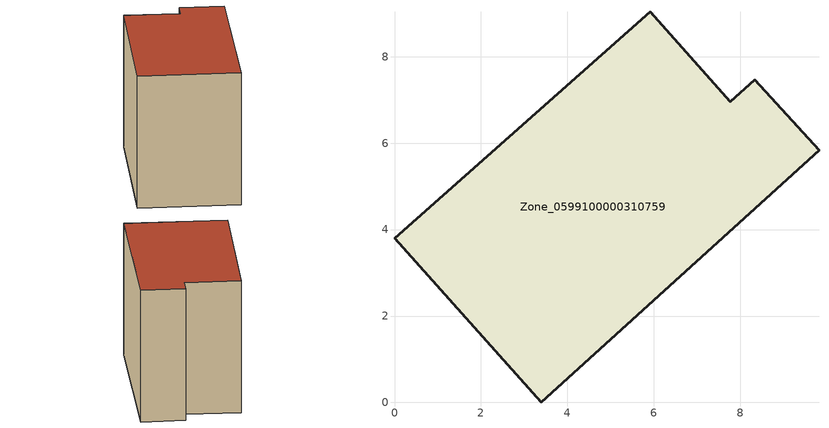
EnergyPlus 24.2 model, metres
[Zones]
Zone_0599100000310759
 floor ground (C_G): 3.39,0 0,3.8 5.91,9.04 7.77,6.96 8.34,7.47 9.82,5.84 z0
 wall outside (C_F): 3.39,0 9.82,5.84 8.34,7.47 7.77,6.96 5.91,9.04 0,3.8 3.39,0 z0:6.95
 roof outside (C_R): 0,3.8 3.39,0 9.82,5.84 8.34,7.47 7.77,6.96 5.91,9.04 z6.95
[BUILDING]
Pand.0599100000310759: North Axis=0; Terrain=City; Loads Convergence Tolerance Value=0.04; Temperature Convergence Tolerance Value=0.4; Solar Distribution=FullExterior; Maximum Number of Warmup Days=25; Minimum Number of Warmup Days=1
[Site:Location]
Rotterdam.The.Hague.AP_ZH_NLD Design_Conditions: Latitude=51.96; Longitude=4.45; Time Zone=1; Elevation=-4.5
[SITE:GROUNDTEMPERATURE:BUILDINGSURFACE]
18, 18, 18, 18, 18, 18, 18, 18, 18, 18, 18, 18
[MATERIAL] Thermal Absorptance=0.9; Solar Absorptance=0.7; Visible Absorptance=0.7
Name | Roughness | Thickness | Conductivity | Density | Specific Heat
G.TI.1946 | MediumSmooth | 0.15 | 1 | 540 | 1210
F.TI.1946 | Rough | 0.3 | 0.857143 | 1920 | 840
R.TI.1946 | MediumRough | 0.2 | 0.1 | 1500 | 1000
[CONSTRUCTION]
C_G: G.TI.1946
C_F: F.TI.1946
C_R: R.TI.1946
[ZONE]
Zone_0599100000310759: Type=1; Multiplier=1; Ceiling Height=Autocalculate; Volume=Autocalculate; Floor Area=autocalculate; Part of Total Floor Area=Yes
[ZONEINFILTRATION:DESIGNFLOWRATE]
Infil_Zone_0599100000310759: Zone or ZoneList or Space or SpaceList=Zone_0599100000310759; Schedule=AlwaysOn; Design Flow Rate Calculation Method=Flow/Area; Flow Rate per Floor Area=0.003; Constant Term Coefficient=1; Temperature Term Coefficient=0; Velocity Term Coefficient=0; Velocity Squared Term Coefficient=0
[HVACTEMPLATE:ZONE:IDEALLOADSAIRSYSTEM]
Zone_0599100000310759: Maximum Heating Supply Air Temperature=50; Minimum Cooling Supply Air Temperature=13; Maximum Heating Supply Air Humidity Ratio=0.0156; Minimum Cooling Supply Air Humidity Ratio=0.0077; Heating Limit=NoLimit; Cooling Limit=NoLimit; Dehumidification Control Type=ConstantSensibleHeatRatio; Cooling Sensible Heat Ratio=0.7; Dehumidification Setpoint=60; Humidification Control Type=None; Humidification Setpoint=30; Outdoor Air Method=None; Outdoor Air Flow Rate per Person=0.00944; Outdoor Air Flow Rate per Zone Floor Area=0; Outdoor Air Flow Rate per Zone=0; Demand Controlled Ventilation Type=None; Outdoor Air Economizer Type=NoEconomizer; Heat Recovery Type=None; Sensible Heat Recovery Effectiveness=0.7; Latent Heat Recovery Effectiveness=0.65
[ZONECONTROL:THERMOSTAT]
ThermostatControl_Zone_0599100000310759: Zone or ZoneList=Zone_0599100000310759; Control Type Schedule=DualSetpointControlType; Control 1=Thermostat_Zone_0599100000310759; Temperature Difference Between Cutout And Setpoint=0
[THERMOSTATSETPOINT:DUALSETPOINT]
Thermostat_Zone_0599100000310759: Heating Setpoint Temperature Schedule=HeatingSetpoint_Zone_0599100000310759; Cooling Setpoint Temperature Schedule=CoolingSetpoint_Zone_0599100000310759
[SCHEDULE:COMPACT]
HeatingSetpoint_Zone_0599100000310759: Through: 12/31, For: AllDays, Until: 24:00, 21
CoolingSetpoint_Zone_0599100000310759: Through: 12/31, For: AllDays, Until: 24:00, 24
DualSetpointControlType: Through: 12/31, For: AllDays, Until: 24:00, 4
AlwaysOn: Through: 12/31, For: AllDays, Until: 24:00, 1
